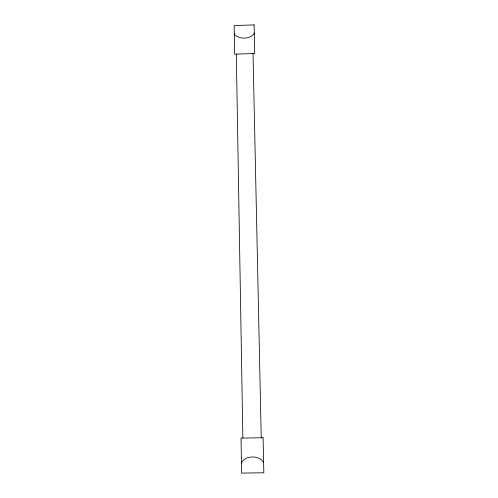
<?xml version="1.0" encoding="UTF-8"?>
<svg xmlns="http://www.w3.org/2000/svg" width="498" height="498" viewBox="0 0 498 498"><rect width="100%" height="100%" fill="white"/><g stroke="black" fill="none" stroke-linecap="round" stroke-linejoin="round"><path stroke-width="0.75" d="M241.443 463.078C244.487 455.104 260.317 454.904 263.616 462.76M254.266 32.999C251.085 39.529 239.588 39.467 234.658 34.829L234.297 33.64M253.04 53.572L261.238 437.773M236.313 54.095L242.862 438.059M254.092 24.9L234.166 25.547L234.639 54.145L254.715 53.516L254.092 24.9M263.075 437.742L241.026 438.091L241.611 473.1L263.834 472.783L263.075 437.742"/></g></svg>
